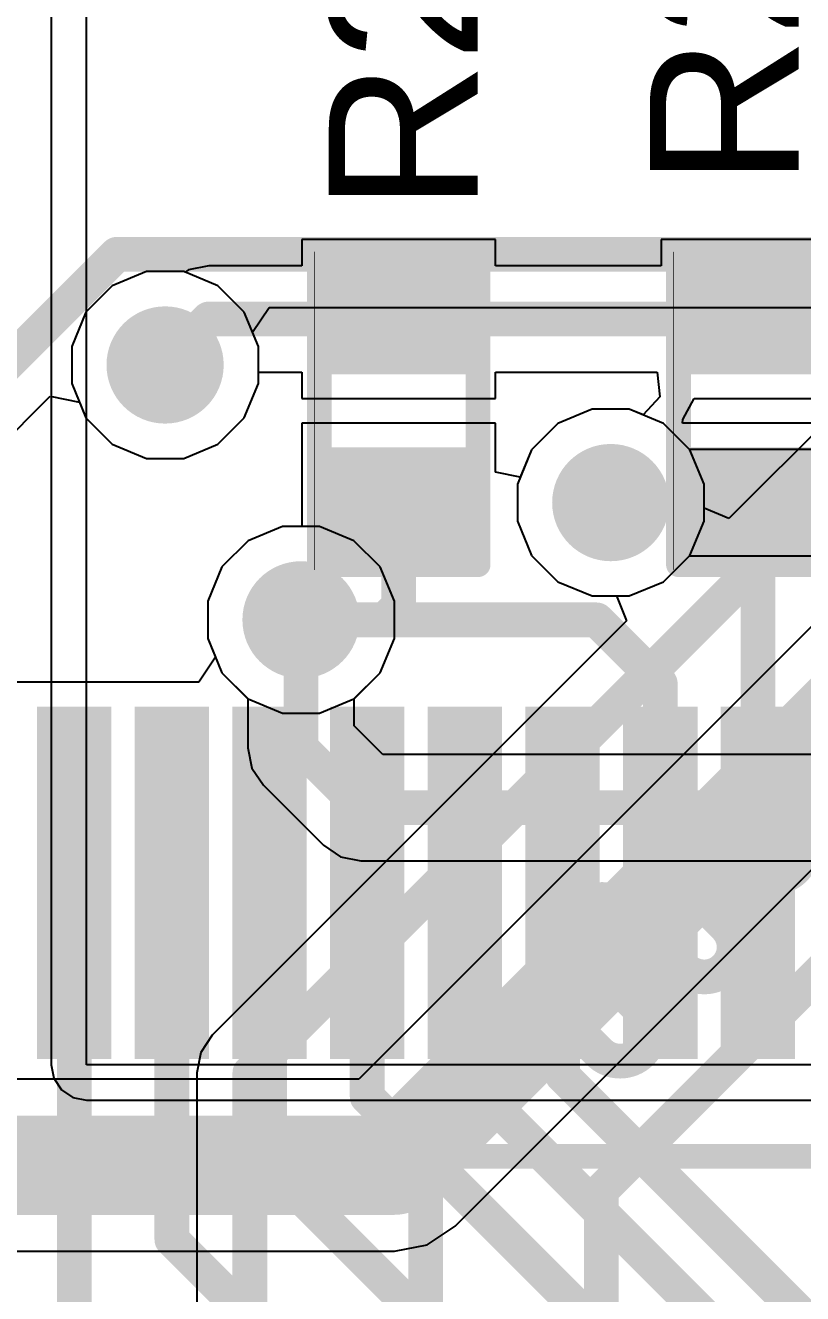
# Model space of a CAD drawing. Header units: inches. Extents: x -3 to 128, y -12 to 41.
# Drawn here: x 70.48 to 74.46, y 30.27 to 36.76 of the extents above; entities that cross this region are included whole.
import ezdxf

# ---------------------------------------------------------------- set-up
doc = ezdxf.new("R2010")
doc.units = ezdxf.units.IN
for name, color, linetype in [('Bottom Layer', 5, 'Continuous'), ('Layer 1', 16, 'Continuous'), ('Layer 2', 76, 'Continuous'), ('Top Layer', 1, 'Continuous'), ('Top Overlay', 2, 'Continuous'), ('Top Paste', 8, 'Continuous'), ('Top Solder', 216, 'Continuous'), ('Via Holes', 16, 'Continuous')]:
    doc.layers.add(name, color=color, linetype=linetype)
doc.styles.add('Arial', font='', dxfattribs={"height": 0.2})
doc.styles.get('Arial').set_extended_font_data('Arial')

msp = doc.modelspace()

# ---------------------------------------------------------------- hatches: boundary and pattern name
at = {"layer": 'Bottom Layer'}
h = msp.add_hatch(color=5, dxfattribs=at)
edge = h.paths.add_edge_path()
edge.add_arc((71.19549642, 35.01816466), 0.2999994, 0, 360)
h = msp.add_hatch(color=5, dxfattribs=at)
edge = h.paths.add_edge_path()
edge.add_arc((73.4768914, 34.31387854), 0.2999994, 0, 360)
h = msp.add_hatch(color=5, dxfattribs=at)
edge = h.paths.add_edge_path()
edge.add_arc((71.89122527999999, 33.71381623999999), 0.2999994, 0, 360)
at = {"layer": 'Layer 1'}
h = msp.add_hatch(color=16, dxfattribs=at)
edge = h.paths.add_edge_path()
edge.add_arc((71.19549642, 35.01816466), 0.2999994, 0, 360)
h = msp.add_hatch(color=16, dxfattribs=at)
edge = h.paths.add_edge_path()
edge.add_arc((73.4768914, 34.31387854), 0.2999994, 0, 360)
h = msp.add_hatch(color=16, dxfattribs=at)
edge = h.paths.add_edge_path()
edge.add_arc((71.89122527999999, 33.71381623999999), 0.2999994, 0, 360)
at = {"layer": 'Layer 2'}
h = msp.add_hatch(color=76, dxfattribs=at)
edge = h.paths.add_edge_path()
edge.add_arc((71.19549642, 35.01816466), 0.2999994, 0, 360)
h = msp.add_hatch(color=76, dxfattribs=at)
edge = h.paths.add_edge_path()
edge.add_arc((73.4768914, 34.31387854), 0.2999994, 0, 360)
h = msp.add_hatch(color=76, dxfattribs=at)
edge = h.paths.add_edge_path()
edge.add_arc((71.89122527999999, 33.71381623999999), 0.2999994, 0, 360)
at = {"layer": 'Top Layer'}
for points in [[(72.07385382, 35.48227854), (72.70885382, 35.48227854), (72.70885382, 35.02507854), (72.07385382, 35.02507854)], [(73.91253442, 35.48227854), (74.54753441999999, 35.48227854), (74.54753441999999, 35.02507854), (73.91253442, 35.02507854)], [(72.07385382, 34.54247854), (72.70885382, 34.54247854), (72.70885382, 34.08527854), (72.07385382, 34.08527854)], [(73.91253442, 34.54247854), (74.54753441999999, 34.54247854), (74.54753441999999, 34.08527854), (73.91253442, 34.08527854)], [(70.59016616, 33.217866), (70.87017576, 33.217866), (70.87017576, 31.5178694), (70.59016616, 31.5178694)], [(71.09003562, 33.217866), (71.37004522, 33.217866), (71.37004522, 31.5178694), (71.09003562, 31.5178694)], [(71.59016416, 33.217866), (71.87017376, 33.217866), (71.87017376, 31.5178694), (71.59016416, 31.5178694)], [(72.09003362, 33.217866), (72.37004322, 33.217866), (72.37004322, 31.5178694), (72.09003362, 31.5178694)], [(72.59015962, 33.21786854), (72.87016922, 33.21786854), (72.87016922, 31.51787194), (72.59015962, 31.51787194)], [(73.09003161999999, 33.217866), (73.37004122, 33.217866), (73.37004122, 31.5178694), (73.09003161999999, 31.5178694)], [(73.59015508, 33.217866), (73.87016468, 33.217866), (73.87016468, 31.5178694), (73.59015508, 31.5178694)], [(74.09002962, 33.217866), (74.37003922, 33.217866), (74.37003922, 31.5178694), (74.09002962, 31.5178694)]]:
    msp.add_hatch(color=1, dxfattribs=at).paths.add_polyline_path(points)
h = msp.add_hatch(color=1, dxfattribs=at)
edge = h.paths.add_edge_path()
edge.add_arc((71.19549642, 35.01816466), 0.2999994, 0, 360)
h = msp.add_hatch(color=1, dxfattribs=at)
edge = h.paths.add_edge_path()
edge.add_arc((73.4768914, 34.31387854), 0.2999994, 0, 360)
h = msp.add_hatch(color=1, dxfattribs=at)
edge = h.paths.add_edge_path()
edge.add_arc((71.89122527999999, 33.71381623999999), 0.2999994, 0, 360)
at = {"layer": 'Top Paste'}
for points in [[(72.07385382, 35.48227854), (72.70885382, 35.48227854), (72.70885382, 35.02507854), (72.07385382, 35.02507854)], [(73.91253442, 35.48227854), (74.54753441999999, 35.48227854), (74.54753441999999, 35.02507854), (73.91253442, 35.02507854)], [(72.07385382, 34.54247854), (72.70885382, 34.54247854), (72.70885382, 34.08527854), (72.07385382, 34.08527854)], [(73.91253442, 34.54247854), (74.54753441999999, 34.54247854), (74.54753441999999, 34.08527854), (73.91253442, 34.08527854)], [(70.59016616, 33.217866), (70.87017576, 33.217866), (70.87017576, 31.5178694), (70.59016616, 31.5178694)], [(71.09003562, 33.217866), (71.37004522, 33.217866), (71.37004522, 31.5178694), (71.09003562, 31.5178694)], [(71.59016416, 33.217866), (71.87017376, 33.217866), (71.87017376, 31.5178694), (71.59016416, 31.5178694)], [(72.09003362, 33.217866), (72.37004322, 33.217866), (72.37004322, 31.5178694), (72.09003362, 31.5178694)], [(72.59015962, 33.21786854), (72.87016922, 33.21786854), (72.87016922, 31.51787194), (72.59015962, 31.51787194)], [(73.09003161999999, 33.217866), (73.37004122, 33.217866), (73.37004122, 31.5178694), (73.09003161999999, 31.5178694)], [(73.59015508, 33.217866), (73.87016468, 33.217866), (73.87016468, 31.5178694), (73.59015508, 31.5178694)], [(74.09002962, 33.217866), (74.37003922, 33.217866), (74.37003922, 31.5178694), (74.09002962, 31.5178694)]]:
    msp.add_hatch(color=8, dxfattribs=at).paths.add_polyline_path(points)
at = {"layer": 'Top Solder'}
for points in [[(72.01885266000001, 35.53727969999999), (72.76385497999999, 35.53727969999999), (72.76385497999999, 34.97007737999999), (72.01885266000001, 34.97007737999999)], [(73.85753326, 35.53727969999999), (74.60253558, 35.53727969999999), (74.60253558, 34.97007737999999), (73.85753326, 34.97007737999999)], [(72.01885266000001, 34.59747969999999), (72.76385497999999, 34.59747969999999), (72.76385497999999, 34.03027738), (72.01885266000001, 34.03027738)], [(73.85753326, 34.59747969999999), (74.60253558, 34.59747969999999), (74.60253558, 34.03027738), (73.85753326, 34.03027738)], [(70.53936616, 33.268666), (70.92097575999999, 33.268666), (70.92097575999999, 31.4670694), (70.53936616, 31.4670694)], [(71.03923561999999, 33.268666), (71.42084522, 33.268666), (71.42084522, 31.4670694), (71.03923561999999, 31.4670694)], [(71.53936415999999, 33.268666), (71.92097376, 33.268666), (71.92097376, 31.4670694), (71.53936415999999, 31.4670694)], [(72.03923362, 33.268666), (72.42084322, 33.268666), (72.42084322, 31.4670694), (72.03923362, 31.4670694)], [(72.53935962, 33.26866854), (72.92096921999999, 33.26866854), (72.92096921999999, 31.46707194), (72.53935962, 31.46707194)], [(73.03923162, 33.268666), (73.42084122, 33.268666), (73.42084122, 31.4670694), (73.03923162, 31.4670694)], [(73.53935507999999, 33.268666), (73.92096468, 33.268666), (73.92096468, 31.4670694), (73.53935507999999, 31.4670694)], [(74.03922962, 33.268666), (74.42083921999999, 33.268666), (74.42083921999999, 31.4670694), (74.03922962, 31.4670694)]]:
    msp.add_hatch(color=216, dxfattribs=at).paths.add_polyline_path(points)
at = {"layer": 'Via Holes'}
h = msp.add_hatch(color=7, dxfattribs=at)
edge = h.paths.add_edge_path()
edge.add_arc((71.19549642, 35.01816466), 0.1499997, 0, 360)
h = msp.add_hatch(color=7, dxfattribs=at)
edge = h.paths.add_edge_path()
edge.add_arc((73.4768914, 34.31387854), 0.1499997, 0, 360)
h = msp.add_hatch(color=7, dxfattribs=at)
edge = h.paths.add_edge_path()
edge.add_arc((71.89122527999999, 33.71381623999999), 0.1499997, 0, 360)

# ---------------------------------------------------------------- linework, layer by layer
at = {"layer": 'Bottom Layer'}
for p, q in [((71.64316887999999, 35.18593674), (71.72802773999999, 35.31293927999999)), ((71.72802773999999, 35.31293927999999), (93.14104562, 35.31293927999999)), ((71.67329581999999, 35.11320384), (71.64316887999999, 35.18593674)), ((71.67329581999999, 34.92312548), (71.67329581999999, 35.11320384)), ((71.6005553, 34.74751242), (71.67329581999999, 34.92312548)), ((75.76751166, 34.94345056), (72.18703368, 31.36297258)), ((69.05426372, 33.30568396), (70.60702414, 34.85844437999999)), ((70.60702414, 34.85844437999999), (70.7568308, 34.8286451)), ((70.7568308, 34.8286451), (70.79043754, 34.74751242)), ((73.38185222, 34.79167794), (73.20623916, 34.71893742)), ((73.57193057999999, 34.79167794), (73.38185222, 34.79167794)), ((73.74754364, 34.71893742), (73.57193057999999, 34.79167794)), ((70.79043754, 34.74751242), (70.92484418000001, 34.61310578)), ((71.46614866, 34.61310578), (71.6005553, 34.74751242)), ((73.20623916, 34.71893742), (73.07183252, 34.58453078)), ((73.88195028, 34.58453078), (73.74754364, 34.71893742)), ((70.92484418000001, 34.61310578), (71.10045724, 34.54036526)), ((71.2905356, 34.54036526), (71.46614866, 34.61310578)), ((71.10045724, 34.54036526), (71.2905356, 34.54036526)), ((73.07183252, 34.58453078), (72.99909199999999, 34.40891772)), ((73.9546908, 34.40891772), (73.88195028, 34.58453078)), ((72.99909199999999, 34.40891772), (72.99909199999999, 34.21883936)), ((73.9546908, 34.21883936), (73.9546908, 34.40891772)), ((72.99909199999999, 34.21883936), (73.07183252, 34.0432263)), ((73.88195028, 34.0432263), (73.9546908, 34.21883936)), ((71.7961861, 34.19161564), (71.62057304, 34.11887512)), ((71.98626445999999, 34.19161564), (71.7961861, 34.19161564)), ((72.16187752, 34.11887512), (71.98626445999999, 34.19161564)), ((72.68070553999999, 30.61140436), (76.26118351999999, 34.19188234)), ((71.62057304, 34.11887512), (71.4861664, 33.98446848)), ((72.29628416, 33.98446848), (72.16187752, 34.11887512)), ((73.07183252, 34.0432263), (73.20623916, 33.90881966)), ((73.74754364, 33.90881966), (73.88195028, 34.0432263)), ((71.4861664, 33.98446848), (71.41342587999999, 33.80885542)), ((72.36902468, 33.80885542), (72.29628416, 33.98446848)), ((73.20623916, 33.90881966), (73.38185222, 33.83607914)), ((73.57193057999999, 33.83607914), (73.74754364, 33.90881966)), ((73.38185222, 33.83607914), (73.57193057999999, 33.83607914)), ((71.41342587999999, 33.80885542), (71.41342587999999, 33.61877706)), ((72.36902468, 33.61877706), (72.36902468, 33.80885542)), ((71.41342587999999, 33.61877706), (71.4861664, 33.443164)), ((72.29628416, 33.443164), (72.36902468, 33.61877706)), ((71.4861664, 33.443164), (71.62057304, 33.30875736)), ((72.16187752, 33.30875736), (72.29628416, 33.443164)), ((71.62057304, 33.30875736), (71.7961861, 33.23601684)), ((71.98626445999999, 33.23601684), (72.16187752, 33.30875736)), ((71.7961861, 33.23601684), (71.98626445999999, 33.23601684)), ((72.18703368, 31.36297258), (67.9576492, 31.36297258)), ((72.53787625999999, 30.51596894), (72.68070553999999, 30.61140436)), ((72.36939552, 30.48245618), (72.53787625999999, 30.51596894)), ((67.9576492, 30.48245618), (72.36939552, 30.48245618))]:
    msp.add_line(p, q, dxfattribs=at)
for points in [[(68.86198318, 33.49796449999999, 0.1778, 0.1778, 0), (70.94888273999999, 35.58486405999999, 0.1778, 0.1778, 0)], [(70.94888273999999, 35.58486405999999, 0.1778, 0.1778, 0), (78.23479908, 35.58486405999999, 0.1778, 0.1778, 0)], [(72.36939552, 30.92271438, 0.508, 0.508, 0), (76.07882167999999, 34.63214054, 0.508, 0.508, 0)], [(67.77197774, 30.92271438, 0.508, 0.508, 0), (72.36939552, 30.92271438, 0.508, 0.508, 0)]]:
    msp.add_lwpolyline(points, format="xyseb", dxfattribs=at)
for points in [[(70.90443273999999, 35.58486405999999, 0.08889999999999999, 0.08889999999999999, 1), (70.99333273999999, 35.58486405999999, 0.08889999999999999, 0.08889999999999999, 1)], [(70.90443273999999, 35.58486405999999, 0.08889999999999999, 0.08889999999999999, 1), (70.99333273999999, 35.58486405999999, 0.08889999999999999, 0.08889999999999999, 1)], [(72.24239551999999, 30.92271438, 0.254, 0.254, 1), (72.49639552000001, 30.92271438, 0.254, 0.254, 1)], [(72.24239551999999, 30.92271438, 0.254, 0.254, 1), (72.49639552000001, 30.92271438, 0.254, 0.254, 1)]]:
    msp.add_lwpolyline(points, format="xyseb", close=True, dxfattribs=at)
at = {"layer": 'Layer 1'}
for p, q in [((75.98183939999998, 36.1327446), (74.0816908, 34.23259599999999)), ((71.10045724, 35.49596406), (70.92484418000001, 35.42322354)), ((71.2905356, 35.49596406), (71.10045724, 35.49596406)), ((71.46614866, 35.42322354), (71.2905356, 35.49596406)), ((70.92484418000001, 35.42322354), (70.79043754, 35.28881689999999)), ((71.6005553, 35.28881689999999), (71.46614866, 35.42322354)), ((70.79043754, 35.28881689999999), (70.71769702, 35.11320384)), ((71.67329581999999, 35.11320384), (71.6005553, 35.28881689999999)), ((70.71769702, 35.11320384), (70.71769702, 34.92312548)), ((71.67329581999999, 34.92312548), (71.67329581999999, 35.11320384)), ((70.71769702, 34.92312548), (70.79043754, 34.74751242)), ((71.6005553, 34.74751242), (71.67329581999999, 34.92312548)), ((73.38185222, 34.79167794), (73.20623916, 34.71893742)), ((73.57193057999999, 34.79167794), (73.38185222, 34.79167794)), ((73.74754364, 34.71893742), (73.57193057999999, 34.79167794)), ((70.79043754, 34.74751242), (70.92484418000001, 34.61310578)), ((71.46614866, 34.61310578), (71.6005553, 34.74751242)), ((73.20623916, 34.71893742), (73.07183252, 34.58453078)), ((73.88195028, 34.58453078), (73.74754364, 34.71893742)), ((70.92484418000001, 34.61310578), (71.10045724, 34.54036526)), ((71.2905356, 34.54036526), (71.46614866, 34.61310578)), ((71.10045724, 34.54036526), (71.2905356, 34.54036526)), ((73.07183252, 34.58453078), (72.99909199999999, 34.40891772)), ((73.9546908, 34.40891772), (73.88195028, 34.58453078)), ((72.99909199999999, 34.40891772), (72.99909199999999, 34.21883936)), ((73.9546908, 34.28520193999999), (73.9546908, 34.40891772)), ((74.0816908, 34.23259599999999), (73.9546908, 34.28520193999999)), ((72.99909199999999, 34.21883936), (73.07183252, 34.0432263)), ((71.7961861, 34.19161564), (71.62057304, 34.11887512)), ((71.98626445999999, 34.19161564), (71.7961861, 34.19161564)), ((72.16187752, 34.11887512), (71.98626445999999, 34.19161564)), ((71.62057304, 34.11887512), (71.4861664, 33.98446848)), ((72.29628416, 33.98446848), (72.16187752, 34.11887512)), ((73.07183252, 34.0432263), (73.20623916, 33.90881966)), ((71.4861664, 33.98446848), (71.41342587999999, 33.80885542)), ((72.36902468, 33.80885542), (72.29628416, 33.98446848)), ((73.20623916, 33.90881966), (73.38185222, 33.83607914)), ((73.38185222, 33.83607914), (73.505568, 33.83607914)), ((73.505568, 33.83607914), (73.55817393999999, 33.70907914)), ((71.41342587999999, 33.80885542), (71.41342587999999, 33.61877706)), ((72.36902468, 33.61877706), (72.36902468, 33.80885542)), ((73.55817393999999, 33.70907914), (71.4370301, 31.5879353)), ((71.41342587999999, 33.61877706), (71.4861664, 33.443164)), ((72.29628416, 33.443164), (72.36902468, 33.61877706)), ((71.4861664, 33.443164), (71.62057304, 33.30875736)), ((72.16187752, 33.30875736), (72.29628416, 33.443164)), ((71.62057304, 33.30875736), (71.7961861, 33.23601684)), ((71.98626445999999, 33.23601684), (72.16187752, 33.30875736)), ((71.7961861, 33.23601684), (71.98626445999999, 33.23601684)), ((71.4370301, 31.5879353), (71.37808431999999, 31.49971602)), ((71.37808431999999, 31.49971602), (71.35738586, 31.39565476)), ((71.35738586, 31.39565476), (71.35738586, 29.92240142))]:
    msp.add_line(p, q, dxfattribs=at)
for points in [[(71.62931064, 31.39565476, 0.1778, 0.1778, 0), (76.17411994, 35.94046406, 0.1778, 0.1778, 0)], [(73.42810308, 30.79255716, 0.1778, 0.1778, 0), (77.26768646, 34.63214054, 0.1778, 0.1778, 0)], [(74.2594527, 32.81280712, 0.1778, 0.1778, -0.4142135623730951), (74.2594527, 33.0283312, 0.1778, 0.1778, 0)], [(74.2594527, 33.0283312, 0.1778, 0.1778, 0), (74.25945524, 33.02833374, 0.1778, 0.1778, 0)], [(74.25945524, 33.02833374, 0.1778, 0.1778, -0.4142066587643676), (74.47497677999999, 33.0283312, 0.1778, 0.1778, 0)], [(74.47497677999999, 33.0283312, 0.1778, 0.1778, 0), (74.60073725999999, 32.90257072, 0.1778, 0.1778, 0)], [(74.25945016, 32.81280458, 0.1778, 0.1778, 0), (74.41734164, 32.6549131, 0.1778, 0.1778, 0)], [(73.75658096, 32.66910662, 0.1778, 0.1778, -0.4142066587643676), (73.9721025, 32.66910408, 0.1778, 0.1778, 0)], [(73.75657842, 32.45358, 0.1778, 0.1778, -0.4142135623730951), (73.75657842, 32.66910408, 0.1778, 0.1778, 0)], [(73.75657842, 32.66910408, 0.1778, 0.1778, 0), (73.75658096, 32.66910662, 0.1778, 0.1778, 0)], [(73.9721025, 32.66910408, 0.1778, 0.1778, 0), (73.97210503999999, 32.66910662, 0.1778, 0.1778, 0)], [(73.97210503999999, 32.66910662, 0.1778, 0.1778, 0), (74.20181756, 32.43938902, 0.1778, 0.1778, 0)], [(74.41734164, 32.6549131, 0.1778, 0.1778, -0.4142066587643675), (74.41734418, 32.43939156, 0.1778, 0.1778, 0)], [(73.75657588, 32.45357746, 0.1778, 0.1778, 0), (73.75657842, 32.45358, 0.1778, 0.1778, 0)], [(73.75657842, 32.45358, 0.1778, 0.1778, 0), (74.06364409999999, 32.14651431999999, 0.1778, 0.1778, 0)], [(74.41734418, 32.43939156, 0.1778, 0.1778, -0.4142135623730951), (74.20182009999999, 32.43939156, 0.1778, 0.1778, 0)], [(73.32552518, 32.02252676, 0.1778, 0.1778, -0.4142135623730951), (73.32552518, 32.23805084, 0.1778, 0.1778, 0)], [(73.32552518, 32.23805084, 0.1778, 0.1778, 0), (73.32552772, 32.23805338, 0.1778, 0.1778, 0)], [(73.32552772, 32.23805338, 0.1778, 0.1778, -0.4142066587643676), (73.54104926, 32.23805084, 0.1778, 0.1778, 0)], [(73.54104926, 32.23805084, 0.1778, 0.1778, 0), (73.54105179999999, 32.23805338, 0.1778, 0.1778, 0)], [(73.54105179999999, 32.23805338, 0.1778, 0.1778, 0), (73.84811748, 31.9309877, 0.1778, 0.1778, 0)], [(74.06364156, 32.14651178, 0.1778, 0.1778, 0), (74.06364409999999, 32.14651431999999, 0.1778, 0.1778, 0)], [(74.06364156, 32.14651178, 0.1778, 0.1778, -0.4142066587643675), (74.06364409999999, 31.93099024, 0.1778, 0.1778, 0)], [(73.32552263999999, 32.02252421999999, 0.1778, 0.1778, 0), (73.32552518, 32.02252676, 0.1778, 0.1778, 0)], [(73.32552518, 32.02252676, 0.1778, 0.1778, 0), (73.63259086, 31.71546108, 0.1778, 0.1778, 0)], [(73.84811494, 31.93098516, 0.1778, 0.1778, 0), (73.84811748, 31.9309877, 0.1778, 0.1778, 0)], [(74.06364156, 31.9309877, 0.1778, 0.1778, -0.4142135623730951), (73.84811748, 31.9309877, 0.1778, 0.1778, 0)], [(74.06364156, 31.9309877, 0.1778, 0.1778, 0), (74.06364409999999, 31.93099024, 0.1778, 0.1778, 0)], [(73.05611754, 31.6094364, 0.1778, 0.1778, -0.4142076449921211), (73.3075623, 31.6094364, 0.1778, 0.1778, 0)], [(73.63258832, 31.71545854, 0.1778, 0.1778, 0), (73.63259086, 31.71546108, 0.1778, 0.1778, 0)], [(73.63258832, 31.71545854, 0.1778, 0.1778, -0.4142066587643675), (73.63259086, 31.499937, 0.1778, 0.1778, 0)], [(72.77772338, 31.33104224, 0.1778, 0.1778, 0), (73.05611754, 31.6094364, 0.1778, 0.1778, 0)], [(73.30755975999999, 31.60943386, 0.1778, 0.1778, 0), (73.3075623, 31.6094364, 0.1778, 0.1778, 0)], [(73.3075623, 31.6094364, 0.1778, 0.1778, 0), (73.41706424, 31.49993446, 0.1778, 0.1778, 0)], [(73.4170617, 31.49993192, 0.1778, 0.1778, 0), (73.41706424, 31.49993446, 0.1778, 0.1778, 0)], [(73.63258832, 31.49993446, 0.1778, 0.1778, -0.4142135623730951), (73.41706424, 31.49993446, 0.1778, 0.1778, 0)], [(73.63258832, 31.49993446, 0.1778, 0.1778, 0), (73.63259086, 31.499937, 0.1778, 0.1778, 0)], [(71.62931064, 29.51861508, 0.1778, 0.1778, 0), (71.62931064, 31.39565476, 0.1778, 0.1778, 0)], [(72.52870686, 31.08202572, 0.1778, 0.1778, 0), (72.77772338, 31.33104224, 0.1778, 0.1778, 0)], [(72.52870686, 29.51861508, 0.1778, 0.1778, 0), (72.52870686, 31.08202572, 0.1778, 0.1778, 0)], [(73.42810308, 29.51861508, 0.1778, 0.1778, 0), (73.42810308, 30.79255716, 0.1778, 0.1778, 0)]]:
    msp.add_lwpolyline(points, format="xyseb", dxfattribs=at)
for points in [[(74.2150027, 33.0283312, 0.08889999999999999, 0.08889999999999999, 1), (74.3039027, 33.0283312, 0.08889999999999999, 0.08889999999999999, 1)], [(74.2150027, 33.0283312, 0.08889999999999999, 0.08889999999999999, 1), (74.3039027, 33.0283312, 0.08889999999999999, 0.08889999999999999, 1)], [(74.21500524, 33.02833374, 0.08889999999999999, 0.08889999999999999, 1), (74.30390523999999, 33.02833374, 0.08889999999999999, 0.08889999999999999, 1)], [(74.21500524, 33.02833374, 0.08889999999999999, 0.08889999999999999, 1), (74.30390523999999, 33.02833374, 0.08889999999999999, 0.08889999999999999, 1)], [(74.43052678, 33.0283312, 0.08889999999999999, 0.08889999999999999, 1), (74.51942677999999, 33.0283312, 0.08889999999999999, 0.08889999999999999, 1)], [(74.43052678, 33.0283312, 0.08889999999999999, 0.08889999999999999, 1), (74.51942677999999, 33.0283312, 0.08889999999999999, 0.08889999999999999, 1)], [(74.21500015999999, 32.81280458, 0.08889999999999999, 0.08889999999999999, 1), (74.30390016, 32.81280458, 0.08889999999999999, 0.08889999999999999, 1)], [(74.2150027, 32.81280712, 0.08889999999999999, 0.08889999999999999, 1), (74.3039027, 32.81280712, 0.08889999999999999, 0.08889999999999999, 1)], [(73.71212841999998, 32.66910408, 0.08889999999999999, 0.08889999999999999, 1), (73.80102842, 32.66910408, 0.08889999999999999, 0.08889999999999999, 1)], [(73.71212841999998, 32.66910408, 0.08889999999999999, 0.08889999999999999, 1), (73.80102842, 32.66910408, 0.08889999999999999, 0.08889999999999999, 1)], [(73.71213096, 32.66910662, 0.08889999999999999, 0.08889999999999999, 1), (73.80103095999999, 32.66910662, 0.08889999999999999, 0.08889999999999999, 1)], [(73.71213096, 32.66910662, 0.08889999999999999, 0.08889999999999999, 1), (73.80103095999999, 32.66910662, 0.08889999999999999, 0.08889999999999999, 1)], [(73.92765250000001, 32.66910408, 0.08889999999999999, 0.08889999999999999, 1), (74.0165525, 32.66910408, 0.08889999999999999, 0.08889999999999999, 1)], [(73.92765250000001, 32.66910408, 0.08889999999999999, 0.08889999999999999, 1), (74.0165525, 32.66910408, 0.08889999999999999, 0.08889999999999999, 1)], [(73.92765503999999, 32.66910662, 0.08889999999999999, 0.08889999999999999, 1), (74.01655504, 32.66910662, 0.08889999999999999, 0.08889999999999999, 1)], [(73.92765503999999, 32.66910662, 0.08889999999999999, 0.08889999999999999, 1), (74.01655504, 32.66910662, 0.08889999999999999, 0.08889999999999999, 1)], [(74.37289164, 32.6549131, 0.08889999999999999, 0.08889999999999999, 1), (74.46179164, 32.6549131, 0.08889999999999999, 0.08889999999999999, 1)], [(74.37289164, 32.6549131, 0.08889999999999999, 0.08889999999999999, 1), (74.46179164, 32.6549131, 0.08889999999999999, 0.08889999999999999, 1)], [(73.71212588, 32.45357746, 0.08889999999999999, 0.08889999999999999, 1), (73.80102588, 32.45357746, 0.08889999999999999, 0.08889999999999999, 1)], [(73.71212841999998, 32.45358, 0.08889999999999999, 0.08889999999999999, 1), (73.80102842, 32.45358, 0.08889999999999999, 0.08889999999999999, 1)], [(73.71212841999998, 32.45358, 0.08889999999999999, 0.08889999999999999, 1), (73.80102842, 32.45358, 0.08889999999999999, 0.08889999999999999, 1)], [(73.71212841999998, 32.45358, 0.08889999999999999, 0.08889999999999999, 1), (73.80102842, 32.45358, 0.08889999999999999, 0.08889999999999999, 1)], [(74.15736756, 32.43938902, 0.08889999999999999, 0.08889999999999999, 1), (74.24626755999999, 32.43938902, 0.08889999999999999, 0.08889999999999999, 1)], [(74.1573701, 32.43939156, 0.08889999999999999, 0.08889999999999999, 1), (74.24627009999999, 32.43939156, 0.08889999999999999, 0.08889999999999999, 1)], [(74.37289418, 32.43939156, 0.08889999999999999, 0.08889999999999999, 1), (74.46179418, 32.43939156, 0.08889999999999999, 0.08889999999999999, 1)], [(74.37289418, 32.43939156, 0.08889999999999999, 0.08889999999999999, 1), (74.46179418, 32.43939156, 0.08889999999999999, 0.08889999999999999, 1)], [(73.28107518, 32.23805084, 0.08889999999999999, 0.08889999999999999, 1), (73.36997518, 32.23805084, 0.08889999999999999, 0.08889999999999999, 1)], [(73.28107518, 32.23805084, 0.08889999999999999, 0.08889999999999999, 1), (73.36997518, 32.23805084, 0.08889999999999999, 0.08889999999999999, 1)], [(73.28107772, 32.23805338, 0.08889999999999999, 0.08889999999999999, 1), (73.36997772, 32.23805338, 0.08889999999999999, 0.08889999999999999, 1)], [(73.28107772, 32.23805338, 0.08889999999999999, 0.08889999999999999, 1), (73.36997772, 32.23805338, 0.08889999999999999, 0.08889999999999999, 1)], [(73.49659926, 32.23805084, 0.08889999999999999, 0.08889999999999999, 1), (73.58549925999999, 32.23805084, 0.08889999999999999, 0.08889999999999999, 1)], [(73.49659926, 32.23805084, 0.08889999999999999, 0.08889999999999999, 1), (73.58549925999999, 32.23805084, 0.08889999999999999, 0.08889999999999999, 1)], [(73.4966018, 32.23805338, 0.08889999999999999, 0.08889999999999999, 1), (73.58550179999999, 32.23805338, 0.08889999999999999, 0.08889999999999999, 1)], [(73.4966018, 32.23805338, 0.08889999999999999, 0.08889999999999999, 1), (73.58550179999999, 32.23805338, 0.08889999999999999, 0.08889999999999999, 1)], [(74.01919156, 32.14651178, 0.08889999999999999, 0.08889999999999999, 1), (74.10809155999999, 32.14651178, 0.08889999999999999, 0.08889999999999999, 1)], [(74.01919156, 32.14651178, 0.08889999999999999, 0.08889999999999999, 1), (74.10809155999999, 32.14651178, 0.08889999999999999, 0.08889999999999999, 1)], [(74.01919409999999, 32.14651431999999, 0.08889999999999999, 0.08889999999999999, 1), (74.1080941, 32.14651431999999, 0.08889999999999999, 0.08889999999999999, 1)], [(74.01919409999999, 32.14651431999999, 0.08889999999999999, 0.08889999999999999, 1), (74.1080941, 32.14651431999999, 0.08889999999999999, 0.08889999999999999, 1)], [(73.28107263999999, 32.02252421999999, 0.08889999999999999, 0.08889999999999999, 1), (73.36997264, 32.02252421999999, 0.08889999999999999, 0.08889999999999999, 1)], [(73.28107518, 32.02252676, 0.08889999999999999, 0.08889999999999999, 1), (73.36997518, 32.02252676, 0.08889999999999999, 0.08889999999999999, 1)], [(73.28107518, 32.02252676, 0.08889999999999999, 0.08889999999999999, 1), (73.36997518, 32.02252676, 0.08889999999999999, 0.08889999999999999, 1)], [(73.28107518, 32.02252676, 0.08889999999999999, 0.08889999999999999, 1), (73.36997518, 32.02252676, 0.08889999999999999, 0.08889999999999999, 1)], [(73.80366493999999, 31.93098516, 0.08889999999999999, 0.08889999999999999, 1), (73.89256494, 31.93098516, 0.08889999999999999, 0.08889999999999999, 1)], [(73.80366748, 31.9309877, 0.08889999999999999, 0.08889999999999999, 1), (73.89256748, 31.9309877, 0.08889999999999999, 0.08889999999999999, 1)], [(73.80366748, 31.9309877, 0.08889999999999999, 0.08889999999999999, 1), (73.89256748, 31.9309877, 0.08889999999999999, 0.08889999999999999, 1)], [(73.80366748, 31.9309877, 0.08889999999999999, 0.08889999999999999, 1), (73.89256748, 31.9309877, 0.08889999999999999, 0.08889999999999999, 1)], [(74.01919156, 31.9309877, 0.08889999999999999, 0.08889999999999999, 1), (74.10809155999999, 31.9309877, 0.08889999999999999, 0.08889999999999999, 1)], [(74.01919156, 31.9309877, 0.08889999999999999, 0.08889999999999999, 1), (74.10809155999999, 31.9309877, 0.08889999999999999, 0.08889999999999999, 1)], [(74.01919409999999, 31.93099024, 0.08889999999999999, 0.08889999999999999, 1), (74.1080941, 31.93099024, 0.08889999999999999, 0.08889999999999999, 1)], [(74.01919409999999, 31.93099024, 0.08889999999999999, 0.08889999999999999, 1), (74.1080941, 31.93099024, 0.08889999999999999, 0.08889999999999999, 1)], [(73.58813832, 31.71545854, 0.08889999999999999, 0.08889999999999999, 1), (73.67703832, 31.71545854, 0.08889999999999999, 0.08889999999999999, 1)], [(73.58813832, 31.71545854, 0.08889999999999999, 0.08889999999999999, 1), (73.67703832, 31.71545854, 0.08889999999999999, 0.08889999999999999, 1)], [(73.58814086, 31.71546108, 0.08889999999999999, 0.08889999999999999, 1), (73.67704086, 31.71546108, 0.08889999999999999, 0.08889999999999999, 1)], [(73.58814086, 31.71546108, 0.08889999999999999, 0.08889999999999999, 1), (73.67704086, 31.71546108, 0.08889999999999999, 0.08889999999999999, 1)], [(73.01166754, 31.6094364, 0.08889999999999999, 0.08889999999999999, 1), (73.10056754, 31.6094364, 0.08889999999999999, 0.08889999999999999, 1)], [(73.01166754, 31.6094364, 0.08889999999999999, 0.08889999999999999, 1), (73.10056754, 31.6094364, 0.08889999999999999, 0.08889999999999999, 1)], [(73.26310975999999, 31.60943386, 0.08889999999999999, 0.08889999999999999, 1), (73.35200975999999, 31.60943386, 0.08889999999999999, 0.08889999999999999, 1)], [(73.26311229999999, 31.6094364, 0.08889999999999999, 0.08889999999999999, 1), (73.3520123, 31.6094364, 0.08889999999999999, 0.08889999999999999, 1)], [(73.26311229999999, 31.6094364, 0.08889999999999999, 0.08889999999999999, 1), (73.3520123, 31.6094364, 0.08889999999999999, 0.08889999999999999, 1)], [(73.26311229999999, 31.6094364, 0.08889999999999999, 0.08889999999999999, 1), (73.3520123, 31.6094364, 0.08889999999999999, 0.08889999999999999, 1)], [(73.3726117, 31.49993192, 0.08889999999999999, 0.08889999999999999, 1), (73.4615117, 31.49993192, 0.08889999999999999, 0.08889999999999999, 1)], [(73.37261424, 31.49993446, 0.08889999999999999, 0.08889999999999999, 1), (73.46151424, 31.49993446, 0.08889999999999999, 0.08889999999999999, 1)], [(73.37261424, 31.49993446, 0.08889999999999999, 0.08889999999999999, 1), (73.46151424, 31.49993446, 0.08889999999999999, 0.08889999999999999, 1)], [(73.37261424, 31.49993446, 0.08889999999999999, 0.08889999999999999, 1), (73.46151424, 31.49993446, 0.08889999999999999, 0.08889999999999999, 1)], [(73.58813832, 31.49993446, 0.08889999999999999, 0.08889999999999999, 1), (73.67703832, 31.49993446, 0.08889999999999999, 0.08889999999999999, 1)], [(73.58813832, 31.49993446, 0.08889999999999999, 0.08889999999999999, 1), (73.67703832, 31.49993446, 0.08889999999999999, 0.08889999999999999, 1)], [(73.58814086, 31.499937, 0.08889999999999999, 0.08889999999999999, 1), (73.67704086, 31.499937, 0.08889999999999999, 0.08889999999999999, 1)], [(73.58814086, 31.499937, 0.08889999999999999, 0.08889999999999999, 1), (73.67704086, 31.499937, 0.08889999999999999, 0.08889999999999999, 1)], [(71.58486063999999, 31.39565476, 0.08889999999999999, 0.08889999999999999, 1), (71.67376064, 31.39565476, 0.08889999999999999, 0.08889999999999999, 1)], [(71.58486063999999, 31.39565476, 0.08889999999999999, 0.08889999999999999, 1), (71.67376064, 31.39565476, 0.08889999999999999, 0.08889999999999999, 1)], [(72.73327338, 31.33104224, 0.08889999999999999, 0.08889999999999999, 1), (72.82217338, 31.33104224, 0.08889999999999999, 0.08889999999999999, 1)], [(72.73327338, 31.33104224, 0.08889999999999999, 0.08889999999999999, 1), (72.82217338, 31.33104224, 0.08889999999999999, 0.08889999999999999, 1)], [(72.48425685999999, 31.08202572, 0.08889999999999999, 0.08889999999999999, 1), (72.57315686, 31.08202572, 0.08889999999999999, 0.08889999999999999, 1)], [(72.48425685999999, 31.08202572, 0.08889999999999999, 0.08889999999999999, 1), (72.57315686, 31.08202572, 0.08889999999999999, 0.08889999999999999, 1)], [(73.38365307999999, 30.79255716, 0.08889999999999999, 0.08889999999999999, 1), (73.47255308, 30.79255716, 0.08889999999999999, 0.08889999999999999, 1)], [(73.38365307999999, 30.79255716, 0.08889999999999999, 0.08889999999999999, 1), (73.47255308, 30.79255716, 0.08889999999999999, 0.08889999999999999, 1)]]:
    msp.add_lwpolyline(points, format="xyseb", close=True, dxfattribs=at)
at = {"layer": 'Layer 2'}
for p, q in [((70.79269305999999, 31.43730314), (70.79269305999999, 39.54106646)), ((70.61141072, 37.76726), (70.61141072, 31.43730314)), ((73.38185222, 34.79167794), (73.20623916, 34.71893742)), ((73.57193057999999, 34.79167794), (73.38185222, 34.79167794)), ((73.74754364, 34.71893742), (73.57193057999999, 34.79167794)), ((73.20623916, 34.71893742), (73.07183252, 34.58453078)), ((73.88067774, 34.58580332), (73.74754364, 34.71893742)), ((73.07183252, 34.58453078), (72.99909199999999, 34.40891772)), ((87.10054462, 34.58580332), (73.88067774, 34.58580332)), ((72.99909199999999, 34.40891772), (72.99909199999999, 34.21883936)), ((72.99909199999999, 34.21883936), (73.07183252, 34.0432263)), ((71.7961861, 34.19161564), (71.62057304, 34.11887512)), ((71.98626445999999, 34.19161564), (71.7961861, 34.19161564)), ((72.16187752, 34.11887512), (71.98626445999999, 34.19161564)), ((71.62057304, 34.11887512), (71.4861664, 33.98446848)), ((72.29628416, 33.98446848), (72.16187752, 34.11887512)), ((73.07183252, 34.0432263), (73.20623916, 33.90881966)), ((73.74754364, 33.90881966), (73.88067774, 34.04195376)), ((73.88067774, 34.04195376), (77.21639116, 34.04195376)), ((71.4861664, 33.98446848), (71.41342587999999, 33.80885542)), ((72.36902468, 33.80885542), (72.29628416, 33.98446848)), ((73.20623916, 33.90881966), (73.38185222, 33.83607914)), ((73.57193057999999, 33.83607914), (73.74754364, 33.90881966)), ((73.38185222, 33.83607914), (73.57193057999999, 33.83607914)), ((71.41342587999999, 33.80885542), (71.41342587999999, 33.61877706)), ((72.36902468, 33.61877706), (72.36902468, 33.80885542)), ((71.41342587999999, 33.61877706), (71.4861664, 33.443164)), ((72.29628416, 33.443164), (72.36902468, 33.61877706)), ((71.4861664, 33.443164), (71.6193005, 33.3100299)), ((72.16315005999999, 33.3100299), (72.29628416, 33.443164)), ((71.6193005, 33.3100299), (71.6193005, 33.05955288)), ((72.16315005999999, 33.17218918), (72.16315005999999, 33.3100299)), ((72.31087138, 33.02446532), (72.16315005999999, 33.17218918)), ((71.6193005, 33.05955288), (71.63999896, 32.95549162)), ((85.6577535, 33.02446532), (72.31087138, 33.02446532)), ((71.63999896, 32.95549162), (71.69894474, 32.86727234)), ((71.69894474, 32.86727234), (72.005952, 32.56026762)), ((72.005952, 32.56026762), (72.00595708, 32.56026)), ((72.00595708, 32.56026), (72.09417635999999, 32.50131422)), ((72.09417635999999, 32.50131422), (72.19823761999999, 32.48061576)), ((72.19823761999999, 32.48061576), (85.54511719999999, 32.48061576)), ((70.61141072, 31.43730314), (70.62521054, 31.36793066)), ((86.08804982, 31.43730314), (70.79269305999999, 31.43730314)), ((70.62521054, 31.36793066), (70.66450688, 31.30911696)), ((70.66450688, 31.30911696), (70.72332057999999, 31.26982062)), ((70.72332057999999, 31.26982062), (70.79269305999999, 31.2560208)), ((70.79269305999999, 31.2560208), (85.90676747999998, 31.2560208))]:
    msp.add_line(p, q, dxfattribs=at)
for points in [[(73.4768914, 34.31387854, 0.1778, 0.1778, 0), (87.10054462, 34.31387854, 0.1778, 0.1778, 0)], [(71.89122527999999, 33.05955288, 0.1778, 0.1778, 0), (71.89122527999999, 33.71381623999999, 0.1778, 0.1778, 0)], [(71.89122527999999, 33.05955288, 0.1778, 0.1778, 0), (72.19823761999999, 32.75254054, 0.1778, 0.1778, 0)], [(72.19823761999999, 32.75254054, 0.1778, 0.1778, 0), (74.19922168, 32.75254054, 0.1778, 0.1778, 0)], [(74.19922168, 32.75254054, 0.1778, 0.1778, 0), (75.78025484, 32.75254054, 0.1778, 0.1778, 0)]]:
    msp.add_lwpolyline(points, format="xyseb", dxfattribs=at)
for points in [[(73.4324414, 34.31387854, 0.08889999999999999, 0.08889999999999999, 1), (73.5213414, 34.31387854, 0.08889999999999999, 0.08889999999999999, 1)], [(71.84677527999999, 33.71381623999999, 0.08889999999999999, 0.08889999999999999, 1), (71.93567528, 33.71381623999999, 0.08889999999999999, 0.08889999999999999, 1)], [(71.84677527999999, 33.05955288, 0.08889999999999999, 0.08889999999999999, 1), (71.93567528, 33.05955288, 0.08889999999999999, 0.08889999999999999, 1)], [(71.84677527999999, 33.05955288, 0.08889999999999999, 0.08889999999999999, 1), (71.93567528, 33.05955288, 0.08889999999999999, 0.08889999999999999, 1)], [(72.15378761999999, 32.75254054, 0.08889999999999999, 0.08889999999999999, 1), (72.24268761999998, 32.75254054, 0.08889999999999999, 0.08889999999999999, 1)], [(72.15378761999999, 32.75254054, 0.08889999999999999, 0.08889999999999999, 1), (72.24268761999998, 32.75254054, 0.08889999999999999, 0.08889999999999999, 1)], [(74.15477168, 32.75254054, 0.08889999999999999, 0.08889999999999999, 1), (74.24367167999999, 32.75254054, 0.08889999999999999, 0.08889999999999999, 1)], [(74.15477168, 32.75254054, 0.08889999999999999, 0.08889999999999999, 1), (74.24367167999999, 32.75254054, 0.08889999999999999, 0.08889999999999999, 1)]]:
    msp.add_lwpolyline(points, format="xyseb", close=True, dxfattribs=at)
at = {"layer": 'Top Layer'}
for p, q in [((72.88665382, 35.66007854), (71.89605381999999, 35.66007854)), ((71.89605381999999, 35.66007854), (71.89605381999999, 35.52560331999999)), ((72.88665382, 35.52560331999999), (72.88665382, 35.66007854)), ((74.72533442, 35.66007854), (73.73473442, 35.66007854)), ((73.73473442, 35.66007854), (73.73473442, 35.52560331999999)), ((71.31506946, 35.50490486), (71.29742153999999, 35.49311164)), ((71.41913072, 35.52560331999999), (71.31506946, 35.50490486)), ((71.89605381999999, 35.52560331999999), (71.41913072, 35.52560331999999)), ((73.73473442, 35.52560331999999), (72.88665382, 35.52560331999999)), ((71.10045724, 35.49596406), (70.92484418000001, 35.42322354)), ((71.2905356, 35.49596406), (71.10045724, 35.49596406)), ((71.29742153999999, 35.49311164), (71.2905356, 35.49596406)), ((70.92484418000001, 35.42322354), (70.79043754, 35.28881689999999)), ((70.79043754, 35.28881689999999), (70.71769702, 35.11320384)), ((70.71769702, 35.11320384), (70.71769702, 34.92312548)), ((70.71769702, 34.92312548), (70.79043754, 34.74751242)), ((71.6005553, 34.74751242), (71.67329581999999, 34.92312548)), ((71.67329581999999, 34.92312548), (71.67329581999999, 34.98175376)), ((71.67329581999999, 34.98175376), (71.89605381999999, 34.98175376)), ((71.89605381999999, 34.98175376), (71.89605381999999, 34.84727854)), ((72.88665382, 34.84727854), (72.88665382, 34.98175376)), ((72.88665382, 34.98175376), (73.71481573999999, 34.98175376)), ((73.71481573999999, 34.98175376), (73.7283133, 34.8547563)), ((71.89605381999999, 34.84727854), (72.88665382, 34.84727854)), ((73.38185222, 34.79167794), (73.20623916, 34.71893742)), ((73.57193057999999, 34.79167794), (73.38185222, 34.79167794)), ((73.64294644, 34.7622622), (73.57193057999999, 34.79167794)), ((73.7283133, 34.8547563), (73.64294644, 34.7622622)), ((73.8458772, 34.73887896), (73.90447246, 34.84727854)), ((73.90447246, 34.84727854), (74.72533442, 34.84727854)), ((70.79043754, 34.74751242), (70.92484418000001, 34.61310578)), ((71.46614866, 34.61310578), (71.6005553, 34.74751242)), ((73.84440654, 34.72027854), (73.8458772, 34.73887896)), ((72.88665382, 34.72027854), (71.89605381999999, 34.72027854)), ((71.89605381999999, 34.72027854), (71.89605381999999, 34.19161564)), ((72.88665382, 34.4693367), (72.88665382, 34.72027854)), ((73.20623916, 34.71893742), (73.07183252, 34.58453078)), ((74.72532933999999, 34.72027854), (73.84440654, 34.72027854)), ((70.92484418000001, 34.61310578), (71.10045724, 34.54036526)), ((71.2905356, 34.54036526), (71.46614866, 34.61310578)), ((71.10045724, 34.54036526), (71.2905356, 34.54036526)), ((73.07183252, 34.58453078), (73.01365382, 34.44407386)), ((73.01365382, 34.44407386), (72.88665382, 34.4693367)), ((71.7961861, 34.19161564), (71.62057304, 34.11887512)), ((71.89605381999999, 34.19161564), (71.7961861, 34.19161564)), ((71.62057304, 34.11887512), (71.4861664, 33.98446848)), ((71.4861664, 33.98446848), (71.41342587999999, 33.80885542)), ((71.41342587999999, 33.80885542), (71.41342587999999, 33.61877706)), ((71.41342587999999, 33.61877706), (71.4532353, 33.52266854)), ((71.4532353, 33.52266854), (71.36837643999999, 33.395666)), ((71.36837643999999, 33.395666), (68.91223962, 33.395666))]:
    msp.add_line(p, q, dxfattribs=at)
for points in [[(71.19549642, 35.03004424, 0.1778, 0.1778, 0), (71.41913072, 35.25367854, 0.1778, 0.1778, 0)], [(71.41913072, 35.25367854, 0.1778, 0.1778, 0), (74.23003442, 35.25367854, 0.1778, 0.1778, 0)], [(71.19549642, 35.01816466, 0.1778, 0.1778, 0), (71.19549642, 35.03004424, 0.1778, 0.1778, 0)], [(72.39135381999999, 33.78611987999999, 0.1778, 0.1778, 0), (72.39135381999999, 34.31387854, 0.1778, 0.1778, 0)], [(73.4768914, 34.31387854, 0.1778, 0.1778, 0), (74.23003442, 34.31387854, 0.1778, 0.1778, 0)], [(74.23003442, 32.3678677, 0.1778, 0.1778, 0), (74.23003442, 34.31387854, 0.1778, 0.1778, 0)], [(72.31905018, 33.71381623999999, 0.1778, 0.1778, 0), (72.39135381999999, 33.78611987999999, 0.1778, 0.1778, 0)], [(71.89122527999999, 33.71381623999999, 0.1778, 0.1778, 0), (71.89122782, 33.7138137, 0.1778, 0.1778, 0)], [(71.89122782, 33.7138137, 0.1778, 0.1778, 0), (73.4045903, 33.7138137, 0.1778, 0.1778, 0)], [(73.4045903, 33.7138137, 0.1778, 0.1778, 0), (73.73015988, 33.38824412, 0.1778, 0.1778, 0)], [(73.73015988, 32.3678677, 0.1778, 0.1778, 0), (73.73015988, 33.38824412, 0.1778, 0.1778, 0)], [(70.73017096, 29.51861508, 0.1778, 0.1778, 0), (70.73017096, 32.3678677, 0.1778, 0.1778, 0)], [(71.23004042, 30.54248654, 0.1778, 0.1778, 0), (71.23004042, 32.3678677, 0.1778, 0.1778, 0)], [(71.72991242, 30.92271438, 0.1778, 0.1778, 0), (71.72991242, 32.3678677, 0.1778, 0.1778, 0)], [(72.23003842, 31.27265018, 0.1778, 0.1778, 0), (72.23003842, 32.3678677, 0.1778, 0.1778, 0)], [(72.73016442, 31.37860374, 0.1778, 0.1778, 0), (72.73016442, 32.36787024, 0.1778, 0.1778, 0)], [(73.23003641999999, 31.3816238, 0.1778, 0.1778, 0), (73.23003641999999, 32.3678677, 0.1778, 0.1778, 0)], [(72.73016442, 31.37860374, 0.1778, 0.1778, 0), (74.37003922, 29.73872894, 0.1778, 0.1778, 0)], [(73.23003641999999, 31.3816238, 0.1778, 0.1778, 0), (75.31029641999999, 29.3013638, 0.1778, 0.1778, 0)], [(72.23003842, 31.27265018, 0.1778, 0.1778, 0), (73.42810308, 30.07458552, 0.1778, 0.1778, 0)], [(71.72991242, 30.92271438, 0.1778, 0.1778, 0), (72.52870686, 30.12391994, 0.1778, 0.1778, 0)], [(71.23004042, 30.54248654, 0.1778, 0.1778, 0), (71.62931064, 30.14321632, 0.1778, 0.1778, 0)]]:
    msp.add_lwpolyline(points, format="xyseb", dxfattribs=at)
for points in [[(71.37468072, 35.25367854, 0.08889999999999999, 0.08889999999999999, 1), (71.46358072, 35.25367854, 0.08889999999999999, 0.08889999999999999, 1)], [(71.37468072, 35.25367854, 0.08889999999999999, 0.08889999999999999, 1), (71.46358072, 35.25367854, 0.08889999999999999, 0.08889999999999999, 1)], [(74.18558441999998, 35.25367854, 0.08889999999999999, 0.08889999999999999, 1), (74.27448442, 35.25367854, 0.08889999999999999, 0.08889999999999999, 1)], [(71.15104642, 35.03004424, 0.08889999999999999, 0.08889999999999999, 1), (71.23994642, 35.03004424, 0.08889999999999999, 0.08889999999999999, 1)], [(71.15104642, 35.03004424, 0.08889999999999999, 0.08889999999999999, 1), (71.23994642, 35.03004424, 0.08889999999999999, 0.08889999999999999, 1)], [(71.15104642, 35.01816466, 0.08889999999999999, 0.08889999999999999, 1), (71.23994642, 35.01816466, 0.08889999999999999, 0.08889999999999999, 1)], [(72.34690382, 34.31387854, 0.08889999999999999, 0.08889999999999999, 1), (72.43580381999999, 34.31387854, 0.08889999999999999, 0.08889999999999999, 1)], [(73.4324414, 34.31387854, 0.08889999999999999, 0.08889999999999999, 1), (73.5213414, 34.31387854, 0.08889999999999999, 0.08889999999999999, 1)], [(74.18558441999998, 34.31387854, 0.08889999999999999, 0.08889999999999999, 1), (74.27448442, 34.31387854, 0.08889999999999999, 0.08889999999999999, 1)], [(74.18558441999998, 34.31387854, 0.08889999999999999, 0.08889999999999999, 1), (74.27448442, 34.31387854, 0.08889999999999999, 0.08889999999999999, 1)], [(72.34690382, 33.78611987999999, 0.08889999999999999, 0.08889999999999999, 1), (72.43580381999999, 33.78611987999999, 0.08889999999999999, 0.08889999999999999, 1)], [(72.34690382, 33.78611987999999, 0.08889999999999999, 0.08889999999999999, 1), (72.43580381999999, 33.78611987999999, 0.08889999999999999, 0.08889999999999999, 1)], [(71.84677527999999, 33.71381623999999, 0.08889999999999999, 0.08889999999999999, 1), (71.93567528, 33.71381623999999, 0.08889999999999999, 0.08889999999999999, 1)], [(71.84677782, 33.7138137, 0.08889999999999999, 0.08889999999999999, 1), (71.93567782, 33.7138137, 0.08889999999999999, 0.08889999999999999, 1)], [(71.84677782, 33.7138137, 0.08889999999999999, 0.08889999999999999, 1), (71.93567782, 33.7138137, 0.08889999999999999, 0.08889999999999999, 1)], [(72.27460018000001, 33.71381623999999, 0.08889999999999999, 0.08889999999999999, 1), (72.36350018, 33.71381623999999, 0.08889999999999999, 0.08889999999999999, 1)], [(73.3601403, 33.7138137, 0.08889999999999999, 0.08889999999999999, 1), (73.4490403, 33.7138137, 0.08889999999999999, 0.08889999999999999, 1)], [(73.3601403, 33.7138137, 0.08889999999999999, 0.08889999999999999, 1), (73.4490403, 33.7138137, 0.08889999999999999, 0.08889999999999999, 1)], [(73.68570987999999, 33.38824412, 0.08889999999999999, 0.08889999999999999, 1), (73.77460988, 33.38824412, 0.08889999999999999, 0.08889999999999999, 1)], [(73.68570987999999, 33.38824412, 0.08889999999999999, 0.08889999999999999, 1), (73.77460988, 33.38824412, 0.08889999999999999, 0.08889999999999999, 1)], [(70.68572096, 32.3678677, 0.08889999999999999, 0.08889999999999999, 1), (70.77462096, 32.3678677, 0.08889999999999999, 0.08889999999999999, 1)], [(71.18559042, 32.3678677, 0.08889999999999999, 0.08889999999999999, 1), (71.27449041999999, 32.3678677, 0.08889999999999999, 0.08889999999999999, 1)], [(71.68546242, 32.3678677, 0.08889999999999999, 0.08889999999999999, 1), (71.77436242, 32.3678677, 0.08889999999999999, 0.08889999999999999, 1)], [(72.18558842, 32.3678677, 0.08889999999999999, 0.08889999999999999, 1), (72.27448842, 32.3678677, 0.08889999999999999, 0.08889999999999999, 1)], [(72.68571442, 32.36787024, 0.08889999999999999, 0.08889999999999999, 1), (72.77461441999999, 32.36787024, 0.08889999999999999, 0.08889999999999999, 1)], [(73.18558641999999, 32.3678677, 0.08889999999999999, 0.08889999999999999, 1), (73.27448642, 32.3678677, 0.08889999999999999, 0.08889999999999999, 1)], [(73.68570987999999, 32.3678677, 0.08889999999999999, 0.08889999999999999, 1), (73.77460988, 32.3678677, 0.08889999999999999, 0.08889999999999999, 1)], [(74.18558441999998, 32.3678677, 0.08889999999999999, 0.08889999999999999, 1), (74.27448442, 32.3678677, 0.08889999999999999, 0.08889999999999999, 1)], [(72.68571442, 31.37860374, 0.08889999999999999, 0.08889999999999999, 1), (72.77461441999999, 31.37860374, 0.08889999999999999, 0.08889999999999999, 1)], [(72.68571442, 31.37860374, 0.08889999999999999, 0.08889999999999999, 1), (72.77461441999999, 31.37860374, 0.08889999999999999, 0.08889999999999999, 1)], [(73.18558641999999, 31.3816238, 0.08889999999999999, 0.08889999999999999, 1), (73.27448642, 31.3816238, 0.08889999999999999, 0.08889999999999999, 1)], [(73.18558641999999, 31.3816238, 0.08889999999999999, 0.08889999999999999, 1), (73.27448642, 31.3816238, 0.08889999999999999, 0.08889999999999999, 1)], [(72.18558842, 31.27265018, 0.08889999999999999, 0.08889999999999999, 1), (72.27448842, 31.27265018, 0.08889999999999999, 0.08889999999999999, 1)], [(72.18558842, 31.27265018, 0.08889999999999999, 0.08889999999999999, 1), (72.27448842, 31.27265018, 0.08889999999999999, 0.08889999999999999, 1)], [(71.68546242, 30.92271438, 0.08889999999999999, 0.08889999999999999, 1), (71.77436242, 30.92271438, 0.08889999999999999, 0.08889999999999999, 1)], [(71.68546242, 30.92271438, 0.08889999999999999, 0.08889999999999999, 1), (71.77436242, 30.92271438, 0.08889999999999999, 0.08889999999999999, 1)], [(71.18559042, 30.54248654, 0.08889999999999999, 0.08889999999999999, 1), (71.27449041999999, 30.54248654, 0.08889999999999999, 0.08889999999999999, 1)], [(71.18559042, 30.54248654, 0.08889999999999999, 0.08889999999999999, 1), (71.27449041999999, 30.54248654, 0.08889999999999999, 0.08889999999999999, 1)]]:
    msp.add_lwpolyline(points, format="xyseb", close=True, dxfattribs=at)
at = {"layer": 'Top Overlay'}
for points in [[(71.98495381999999, 33.99637853999999, 0.127, 0.127, 0), (71.98495381999999, 35.57117854, 0.127, 0.127, 0)], [(71.98495381999999, 35.57117854, 0.127, 0.127, 0), (72.79775382, 35.57117854, 0.127, 0.127, 0)], [(72.79775382, 33.99637853999999, 0.127, 0.127, 0), (72.79775382, 35.57117854, 0.127, 0.127, 0)], [(73.82363442, 33.99637853999999, 0.127, 0.127, 0), (73.82363442, 35.57117854, 0.127, 0.127, 0)], [(73.82363442, 35.57117854, 0.127, 0.127, 0), (74.63643442, 35.57117854, 0.127, 0.127, 0)], [(71.95955382, 33.97097854, 0.0032258, 0.0032258, 0), (71.95955382, 35.59657854, 0.0032258, 0.0032258, 0)], [(73.79823441999999, 33.97097854, 0.0032258, 0.0032258, 0), (73.79823441999999, 35.59657854, 0.0032258, 0.0032258, 0)], [(71.98495381999999, 33.99637853999999, 0.127, 0.127, 0), (72.79775382, 33.99637853999999, 0.127, 0.127, 0)], [(73.82363442, 33.99637853999999, 0.127, 0.127, 0), (74.63643442, 33.99637853999999, 0.127, 0.127, 0)], [(68.88010862, 30.9679721, 0.127, 0.127, 0), (81.08010962, 30.9679721, 0.127, 0.127, 0)]]:
    msp.add_lwpolyline(points, format="xyseb", dxfattribs=at)
for points in [[(71.95320382, 35.57117854, 0.0635, 0.0635, 1), (72.01670382, 35.57117854, 0.0635, 0.0635, 1)], [(71.95320382, 35.57117854, 0.0635, 0.0635, 1), (72.01670382, 35.57117854, 0.0635, 0.0635, 1)], [(72.76600382, 35.57117854, 0.0635, 0.0635, 1), (72.82950382, 35.57117854, 0.0635, 0.0635, 1)], [(72.76600382, 35.57117854, 0.0635, 0.0635, 1), (72.82950382, 35.57117854, 0.0635, 0.0635, 1)], [(73.79188441999999, 35.57117854, 0.0635, 0.0635, 1), (73.85538442, 35.57117854, 0.0635, 0.0635, 1)], [(73.79188441999999, 35.57117854, 0.0635, 0.0635, 1), (73.85538442, 35.57117854, 0.0635, 0.0635, 1)], [(71.95874864, 35.59657854, 0.0016129, 0.0016129, 1), (71.960359, 35.59657854, 0.0016129, 0.0016129, 1)], [(73.79742924, 35.59657854, 0.0016129, 0.0016129, 1), (73.79903959999999, 35.59657854, 0.0016129, 0.0016129, 1)], [(71.95320382, 33.99637853999999, 0.0635, 0.0635, 1), (72.01670382, 33.99637853999999, 0.0635, 0.0635, 1)], [(71.95320382, 33.99637853999999, 0.0635, 0.0635, 1), (72.01670382, 33.99637853999999, 0.0635, 0.0635, 1)], [(72.76600382, 33.99637853999999, 0.0635, 0.0635, 1), (72.82950382, 33.99637853999999, 0.0635, 0.0635, 1)], [(72.76600382, 33.99637853999999, 0.0635, 0.0635, 1), (72.82950382, 33.99637853999999, 0.0635, 0.0635, 1)], [(73.79188441999999, 33.99637853999999, 0.0635, 0.0635, 1), (73.85538442, 33.99637853999999, 0.0635, 0.0635, 1)], [(73.79188441999999, 33.99637853999999, 0.0635, 0.0635, 1), (73.85538442, 33.99637853999999, 0.0635, 0.0635, 1)], [(71.95874864, 33.97097854, 0.0016129, 0.0016129, 1), (71.960359, 33.97097854, 0.0016129, 0.0016129, 1)], [(73.79742924, 33.97097854, 0.0016129, 0.0016129, 1), (73.79903959999999, 33.97097854, 0.0016129, 0.0016129, 1)]]:
    msp.add_lwpolyline(points, format="xyseb", close=True, dxfattribs=at)

# ---------------------------------------------------------------- texts
at = {"layer": 'Top Overlay', "style": 'Arial'}
for s, p in [('R25', (74.43917548, 35.92787074)), ('R21', (72.79556941999999, 35.8008301))]:
    msp.add_text(s, height=0.7619999999999999, rotation=90, dxfattribs=at).set_placement(p)

doc.saveas('drawing.dxf')
